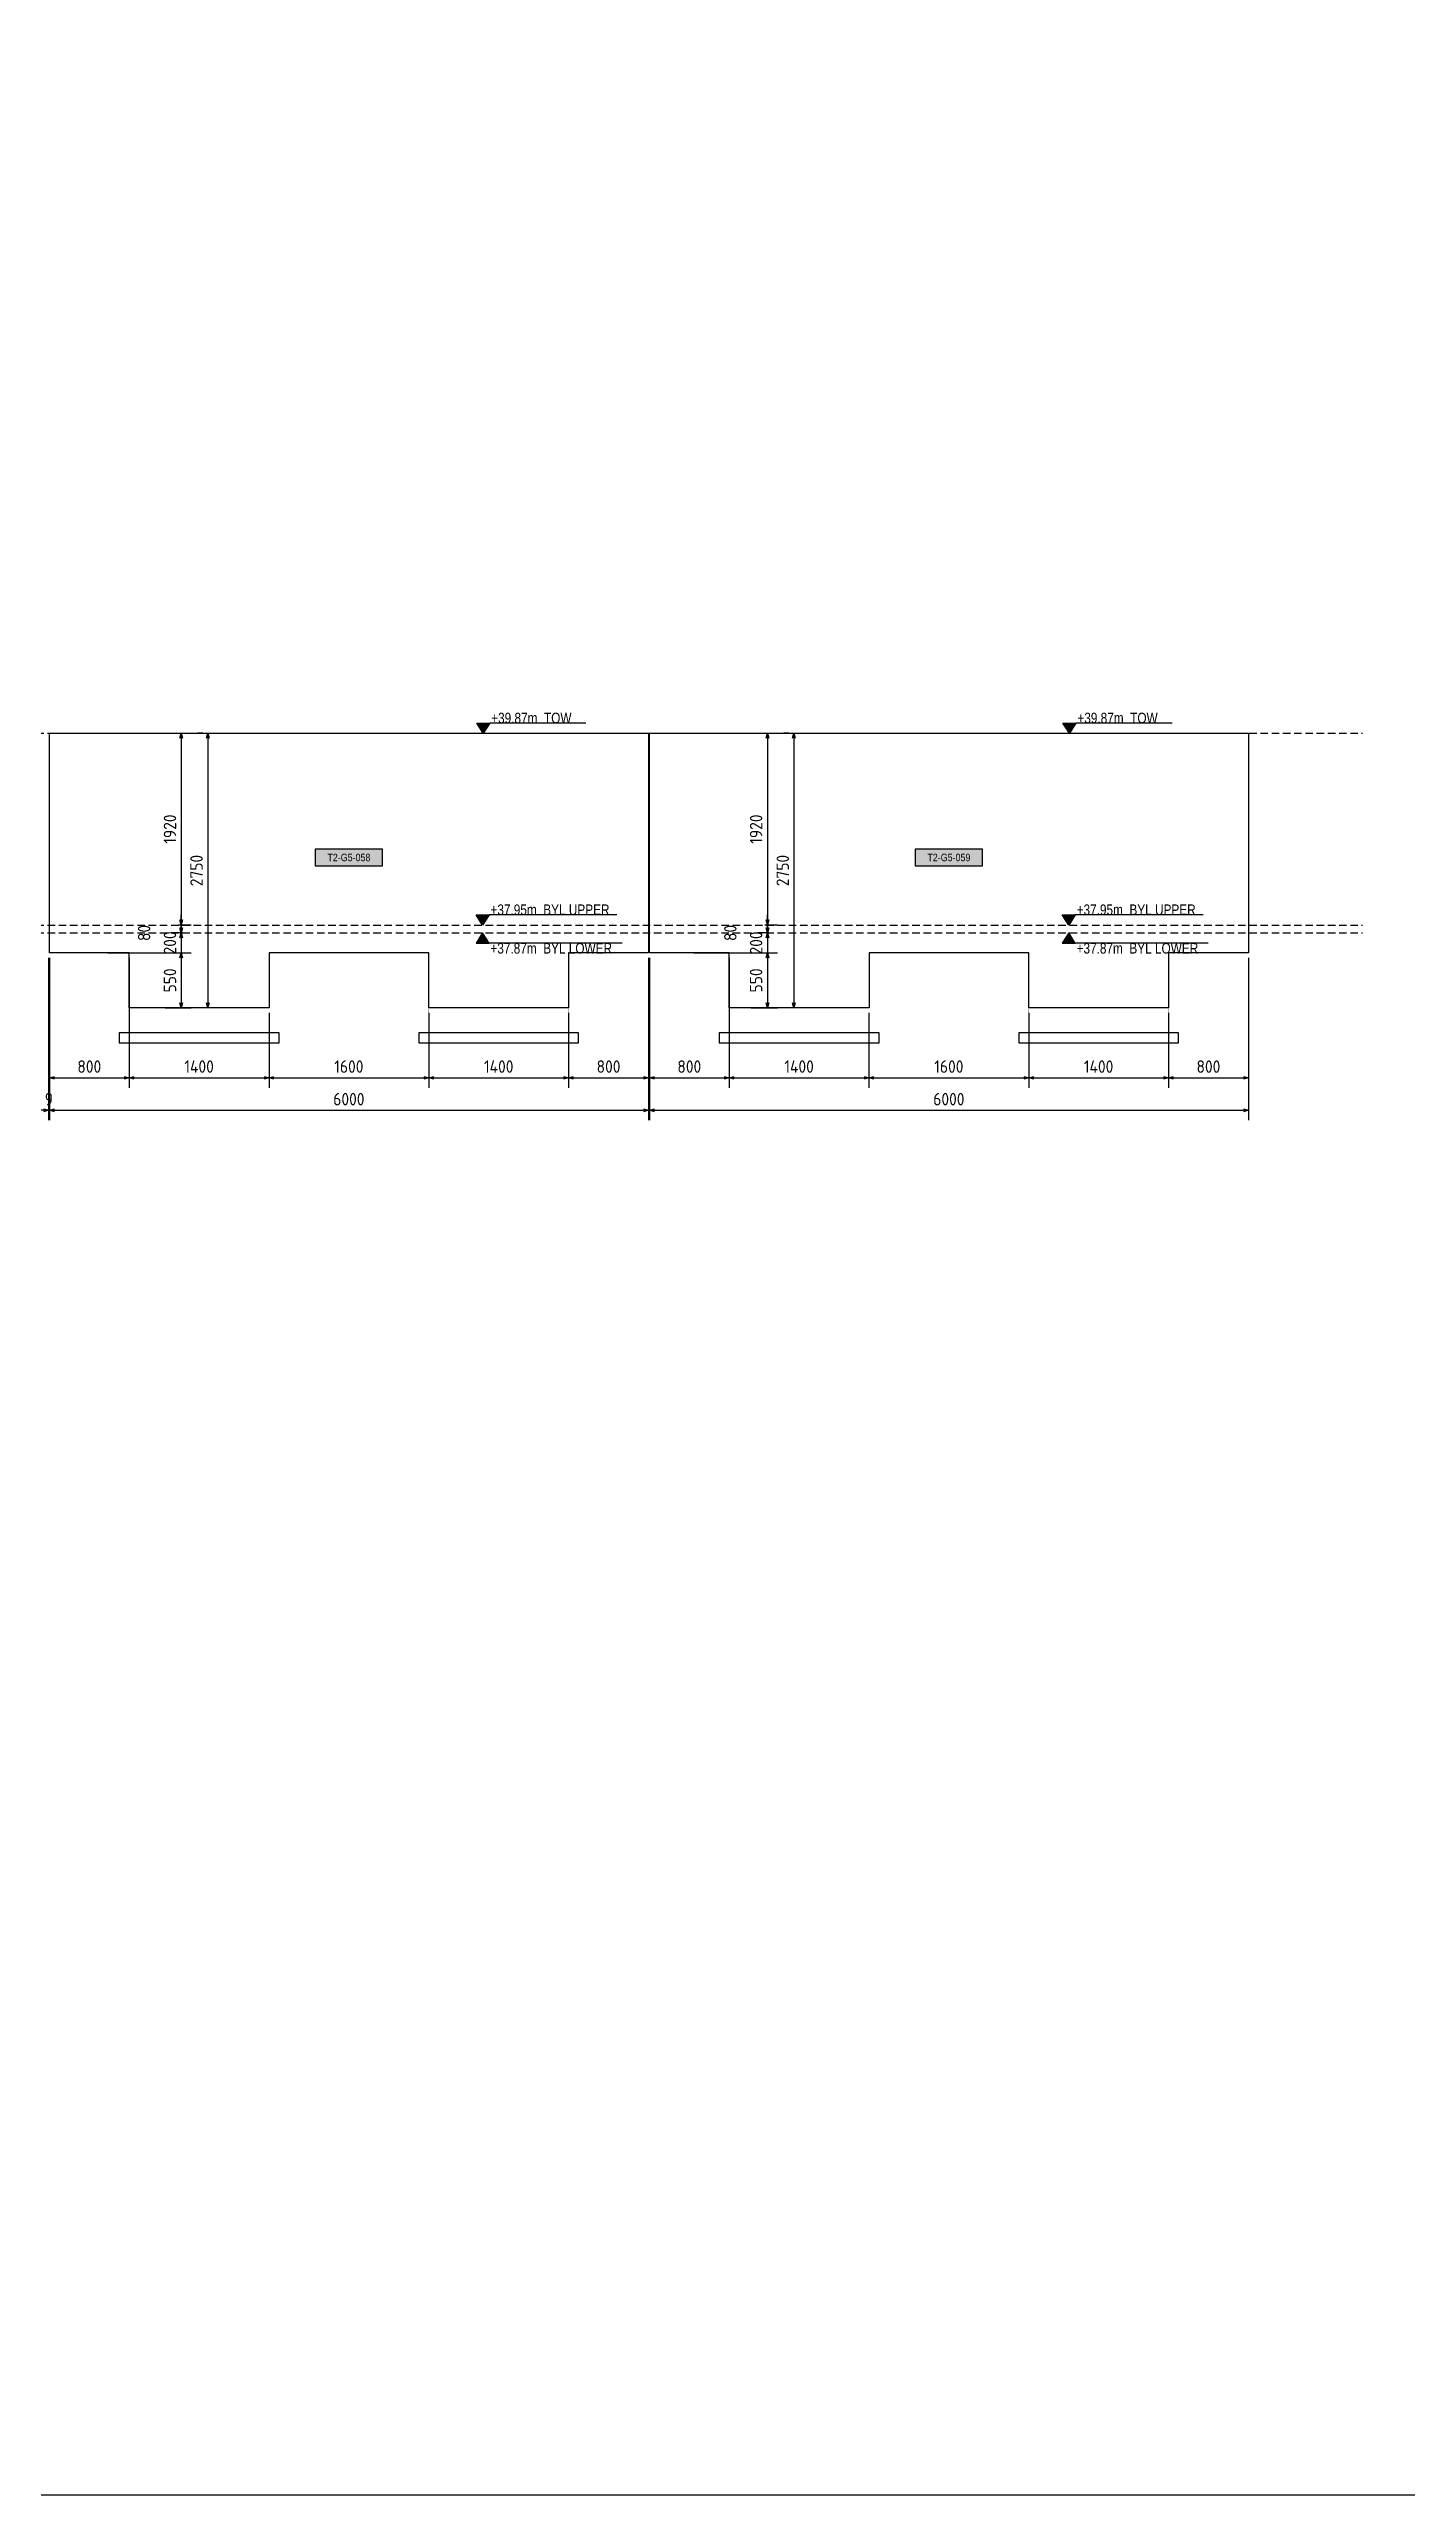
# Model space of a CAD drawing. Header units: centimetres. Extents: x -6122352 to 4157695, y -1694241 to 1947892.
# Drawn here: x 3334092 to 3347697, y 681789 to 706285 of the extents above; entities that cross this region are included whole.
import ezdxf
from ezdxf.enums import TextEntityAlignment as Align

# ---------------------------------------------------------------- set-up
doc = ezdxf.new("R2010")
doc.units = ezdxf.units.CM
doc.header["$MEASUREMENT"] = 0
doc.header["$PDMODE"] = 66
doc.header["$PDSIZE"] = 100
doc.linetypes.add('DASHED2', pattern=[0.375, 0.25, -0.125])
doc.linetypes.add('HIDDEN', pattern=[0.375, 0.25, -0.125])
for name, color, linetype in [('00-MI-DIM', 7, 'Continuous'), ('@MI-TYPE-02', 6, 'Continuous'), ('JML-Dimension', 1, 'Continuous'), ('PANEL-TAGS', 7, 'Continuous'), ('SECTION', 130, 'Continuous')]:
    doc.layers.add(name, color=color, linetype=linetype)
doc.styles.add('PANELTAG_STYLE', font='arial.ttf')
doc.styles.add('Schueco-BEMSTIL', font='isocpeur.ttf', dxfattribs={"width": 0.9})
doc.styles.add('txt-Pisa-std', font='arial.ttf', dxfattribs={"width": 0.8})
doc.dimstyles.new('MI- JWC-TXT-2.5 MM', dxfattribs={"dimscale": 1.5, "dimtxt": 2.5, "dimasz": 1, "dimexe": 2, "dimexo": 1, "dimgap": 1, "dimtad": 1, "dimdec": 0, "dimdsep": 46, "dimtxsty": 'Schueco-BEMSTIL', "dimblk": 'OPEN30', "dimcen": 0, "dimdle": 2, "dimclrd": 140, "dimclre": 8, "dimclrt": 40, "dimadec": 0, "dimazin": 2, "dimtfac": 1, "dimtdec": 0, "dimtix": 1, "dimtmove": 2, "dimatfit": 3, "dimldrblk": 'OPEN', "dimfxl": 2, "dimlwd": -1, "dimlwe": -1, "dimarcsym": 0})

# ---------------------------------------------------------------- blocks, each defined once
blk = doc.blocks.new('T2-ELE FT')
at = {"color": 12, "linetype": 'HIDDEN', "ltscale": 5, "const_width": 2}
blk.add_lwpolyline([(30306558, 1676366), (30306558, 1676866), (30307958, 1676866), (30307958, 1676366)], dxfattribs=at)
at = {"color": 12, "ltscale": 20, "const_width": 2}
blk.add_lwpolyline([(30306558, 1676366), (30307958, 1676366), (30307958, 1676116), (30306558, 1676116)], close=True, dxfattribs=at)
at = {"color": 8, "ltscale": 20}
blk.add_lwpolyline([(30306458, 1676116), (30308058, 1676116), (30308058, 1676016), (30306458, 1676016)], close=True, dxfattribs=at)
blk = doc.blocks.new('_Open30')
at = {"color": 0, "linetype": 'ByBlock', "lineweight": -2}
for p, q in [((-1, 0.27), (0, 0)), ((0, 0), (-1, -0.27)), ((0, 0), (-1, 0))]:
    blk.add_line(p, q, dxfattribs=at)
blk = doc.blocks.new('*D2457')
at = {"layer": '00-MI-DIM', "color": 8, "transparency": 16777216}
for p, q in [((3334097, 697182), (3334097, 695881)), ((3334897, 697182), (3334897, 695881))]:
    blk.add_line(p, q, dxfattribs=at)
at = {"layer": '00-MI-DIM', "color": 140, "transparency": 16777216}
blk.add_line((3334147, 695981), (3334847, 695981), dxfattribs=at)
at = {"layer": 'Defpoints', "color": 0, "transparency": 16777216}
for p in [(3334097, 697232), (3334897, 697232), (3334897, 695981)]:
    blk.add_point(p, dxfattribs=at)
at = {"layer": '00-MI-DIM', "color": 140, "transparency": 16777216, "xscale": 50, "yscale": 50, "zscale": 50, "rotation": 180}
blk.add_blockref('_Open30', (3334097, 695981), dxfattribs=at)
at = {"layer": '00-MI-DIM', "color": 140, "transparency": 16777216, "xscale": 50, "yscale": 50, "zscale": 50}
blk.add_blockref('_Open30', (3334897, 695981), dxfattribs=at)
at = {"layer": '00-MI-DIM', "color": 40, "transparency": 16777216, "insert": (3334497, 696094), "char_height": 125, "attachment_point": 5, "style": 'Schueco-BEMSTIL'}
blk.add_mtext('800', dxfattribs=at)
blk = doc.blocks.new('_Open')
at = {"color": 0, "linetype": 'ByBlock', "lineweight": -2}
for p, q in [((-1, 0), (0, 0)), ((-1, 0), (0, 0)), ((0, 0), (-1, 0))]:
    blk.add_line(p, q, dxfattribs=at)
blk = doc.blocks.new('*D2458')
at = {"layer": '00-MI-DIM', "color": 8, "transparency": 16777216}
for p, q in [((3334897, 697182), (3334897, 695881)), ((3336297, 696632), (3336297, 695881))]:
    blk.add_line(p, q, dxfattribs=at)
at = {"layer": '00-MI-DIM', "color": 140, "transparency": 16777216}
blk.add_line((3334947, 695981), (3336247, 695981), dxfattribs=at)
at = {"layer": 'Defpoints', "color": 0, "transparency": 16777216}
for p in [(3334897, 697232), (3336297, 696682), (3336297, 695981)]:
    blk.add_point(p, dxfattribs=at)
at = {"layer": '00-MI-DIM', "color": 140, "transparency": 16777216, "xscale": 50, "yscale": 50, "zscale": 50, "rotation": 180}
blk.add_blockref('_Open30', (3334897, 695981), dxfattribs=at)
at = {"layer": '00-MI-DIM', "color": 140, "transparency": 16777216, "xscale": 50, "yscale": 50, "zscale": 50}
blk.add_blockref('_Open30', (3336297, 695981), dxfattribs=at)
at = {"layer": '00-MI-DIM', "color": 40, "transparency": 16777216, "insert": (3335597, 696094), "char_height": 125, "attachment_point": 5, "style": 'Schueco-BEMSTIL'}
blk.add_mtext('1400', dxfattribs=at)
blk = doc.blocks.new('*D2459')
at = {"layer": '00-MI-DIM', "color": 8, "transparency": 16777216}
for p, q in [((3336297, 696632), (3336297, 695881)), ((3337898, 696632), (3337898, 695881))]:
    blk.add_line(p, q, dxfattribs=at)
at = {"layer": '00-MI-DIM', "color": 140, "transparency": 16777216}
blk.add_line((3336347, 695981), (3337848, 695981), dxfattribs=at)
at = {"layer": 'Defpoints', "color": 0, "transparency": 16777216}
for p in [(3336297, 696682), (3337898, 696682), (3337898, 695981)]:
    blk.add_point(p, dxfattribs=at)
at = {"layer": '00-MI-DIM', "color": 140, "transparency": 16777216, "xscale": 50, "yscale": 50, "zscale": 50, "rotation": 180}
blk.add_blockref('_Open30', (3336297, 695981), dxfattribs=at)
at = {"layer": '00-MI-DIM', "color": 140, "transparency": 16777216, "xscale": 50, "yscale": 50, "zscale": 50}
blk.add_blockref('_Open30', (3337898, 695981), dxfattribs=at)
at = {"layer": '00-MI-DIM', "color": 40, "transparency": 16777216, "insert": (3337097, 696094), "char_height": 125, "attachment_point": 5, "style": 'Schueco-BEMSTIL'}
blk.add_mtext('1600', dxfattribs=at)
blk = doc.blocks.new('*D2460')
at = {"layer": '00-MI-DIM', "color": 8, "transparency": 16777216}
for p, q in [((3337898, 696632), (3337898, 695881)), ((3339298, 696632), (3339298, 695881))]:
    blk.add_line(p, q, dxfattribs=at)
at = {"layer": '00-MI-DIM', "color": 140, "transparency": 16777216}
blk.add_line((3337948, 695981), (3339248, 695981), dxfattribs=at)
at = {"layer": 'Defpoints', "color": 0, "transparency": 16777216}
for p in [(3337898, 696682), (3339298, 696682), (3339298, 695981)]:
    blk.add_point(p, dxfattribs=at)
at = {"layer": '00-MI-DIM', "color": 140, "transparency": 16777216, "xscale": 50, "yscale": 50, "zscale": 50, "rotation": 180}
blk.add_blockref('_Open30', (3337898, 695981), dxfattribs=at)
at = {"layer": '00-MI-DIM', "color": 140, "transparency": 16777216, "xscale": 50, "yscale": 50, "zscale": 50}
blk.add_blockref('_Open30', (3339298, 695981), dxfattribs=at)
at = {"layer": '00-MI-DIM', "color": 40, "transparency": 16777216, "insert": (3338598, 696094), "char_height": 125, "attachment_point": 5, "style": 'Schueco-BEMSTIL'}
blk.add_mtext('1400', dxfattribs=at)
blk = doc.blocks.new('*D2461')
at = {"layer": '00-MI-DIM', "color": 8, "transparency": 16777216}
for p, q in [((3340098, 697182), (3340098, 695881)), ((3339298, 696632), (3339298, 695881))]:
    blk.add_line(p, q, dxfattribs=at)
at = {"layer": '00-MI-DIM', "color": 140, "transparency": 16777216}
blk.add_line((3339348, 695981), (3340048, 695981), dxfattribs=at)
at = {"layer": 'Defpoints', "color": 0, "transparency": 16777216}
for p in [(3340098, 697232), (3339298, 696682), (3340098, 695981)]:
    blk.add_point(p, dxfattribs=at)
at = {"layer": '00-MI-DIM', "color": 140, "transparency": 16777216, "xscale": 50, "yscale": 50, "zscale": 50, "rotation": 180}
blk.add_blockref('_Open30', (3339298, 695981), dxfattribs=at)
at = {"layer": '00-MI-DIM', "color": 140, "transparency": 16777216, "xscale": 50, "yscale": 50, "zscale": 50}
blk.add_blockref('_Open30', (3340098, 695981), dxfattribs=at)
at = {"layer": '00-MI-DIM', "color": 40, "transparency": 16777216, "insert": (3339698, 696094), "char_height": 125, "attachment_point": 5, "style": 'Schueco-BEMSTIL'}
blk.add_mtext('800', dxfattribs=at)
blk = doc.blocks.new('*D2462')
at = {"layer": '00-MI-DIM', "color": 8, "transparency": 16777216}
for p, q in [((3334097, 697182), (3334097, 695556)), ((3340098, 697182), (3340098, 695556))]:
    blk.add_line(p, q, dxfattribs=at)
at = {"layer": '00-MI-DIM', "color": 140, "transparency": 16777216}
blk.add_line((3334147, 695656), (3340048, 695656), dxfattribs=at)
at = {"layer": 'Defpoints', "color": 0, "transparency": 16777216}
for p in [(3334097, 697232), (3340098, 697232), (3340098, 695656)]:
    blk.add_point(p, dxfattribs=at)
at = {"layer": '00-MI-DIM', "color": 140, "transparency": 16777216, "xscale": 50, "yscale": 50, "zscale": 50, "rotation": 180}
blk.add_blockref('_Open30', (3334097, 695656), dxfattribs=at)
at = {"layer": '00-MI-DIM', "color": 140, "transparency": 16777216, "xscale": 50, "yscale": 50, "zscale": 50}
blk.add_blockref('_Open30', (3340098, 695656), dxfattribs=at)
at = {"layer": '00-MI-DIM', "color": 40, "transparency": 16777216, "insert": (3337097, 695768), "char_height": 125, "attachment_point": 5, "style": 'Schueco-BEMSTIL'}
blk.add_mtext('6000', dxfattribs=at)
blk = doc.blocks.new('*D2464')
at = {"layer": '00-MI-DIM', "color": 8, "transparency": 16777216}
for p, q in [((3340107, 697182), (3340107, 695881)), ((3340907, 697182), (3340907, 695881))]:
    blk.add_line(p, q, dxfattribs=at)
at = {"layer": '00-MI-DIM', "color": 140, "transparency": 16777216}
blk.add_line((3340157, 695981), (3340857, 695981), dxfattribs=at)
at = {"layer": 'Defpoints', "color": 0, "transparency": 16777216}
for p in [(3340107, 697232), (3340907, 697232), (3340907, 695981)]:
    blk.add_point(p, dxfattribs=at)
at = {"layer": '00-MI-DIM', "color": 140, "transparency": 16777216, "xscale": 50, "yscale": 50, "zscale": 50, "rotation": 180}
blk.add_blockref('_Open30', (3340107, 695981), dxfattribs=at)
at = {"layer": '00-MI-DIM', "color": 140, "transparency": 16777216, "xscale": 50, "yscale": 50, "zscale": 50}
blk.add_blockref('_Open30', (3340907, 695981), dxfattribs=at)
at = {"layer": '00-MI-DIM', "color": 40, "transparency": 16777216, "insert": (3340507, 696094), "char_height": 125, "attachment_point": 5, "style": 'Schueco-BEMSTIL'}
blk.add_mtext('800', dxfattribs=at)
blk = doc.blocks.new('*D2465')
at = {"layer": '00-MI-DIM', "color": 8, "transparency": 16777216}
for p, q in [((3340907, 697182), (3340907, 695881)), ((3342307, 696632), (3342307, 695881))]:
    blk.add_line(p, q, dxfattribs=at)
at = {"layer": '00-MI-DIM', "color": 140, "transparency": 16777216}
blk.add_line((3340957, 695981), (3342257, 695981), dxfattribs=at)
at = {"layer": 'Defpoints', "color": 0, "transparency": 16777216}
for p in [(3340907, 697232), (3342307, 696682), (3342307, 695981)]:
    blk.add_point(p, dxfattribs=at)
at = {"layer": '00-MI-DIM', "color": 140, "transparency": 16777216, "xscale": 50, "yscale": 50, "zscale": 50, "rotation": 180}
blk.add_blockref('_Open30', (3340907, 695981), dxfattribs=at)
at = {"layer": '00-MI-DIM', "color": 140, "transparency": 16777216, "xscale": 50, "yscale": 50, "zscale": 50}
blk.add_blockref('_Open30', (3342307, 695981), dxfattribs=at)
at = {"layer": '00-MI-DIM', "color": 40, "transparency": 16777216, "insert": (3341607, 696094), "char_height": 125, "attachment_point": 5, "style": 'Schueco-BEMSTIL'}
blk.add_mtext('1400', dxfattribs=at)
blk = doc.blocks.new('*D2466')
at = {"layer": '00-MI-DIM', "color": 8, "transparency": 16777216}
for p, q in [((3342307, 696632), (3342307, 695881)), ((3343907, 696632), (3343907, 695881))]:
    blk.add_line(p, q, dxfattribs=at)
at = {"layer": '00-MI-DIM', "color": 140, "transparency": 16777216}
blk.add_line((3342357, 695981), (3343857, 695981), dxfattribs=at)
at = {"layer": 'Defpoints', "color": 0, "transparency": 16777216}
for p in [(3342307, 696682), (3343907, 696682), (3343907, 695981)]:
    blk.add_point(p, dxfattribs=at)
at = {"layer": '00-MI-DIM', "color": 140, "transparency": 16777216, "xscale": 50, "yscale": 50, "zscale": 50, "rotation": 180}
blk.add_blockref('_Open30', (3342307, 695981), dxfattribs=at)
at = {"layer": '00-MI-DIM', "color": 140, "transparency": 16777216, "xscale": 50, "yscale": 50, "zscale": 50}
blk.add_blockref('_Open30', (3343907, 695981), dxfattribs=at)
at = {"layer": '00-MI-DIM', "color": 40, "transparency": 16777216, "insert": (3343107, 696094), "char_height": 125, "attachment_point": 5, "style": 'Schueco-BEMSTIL'}
blk.add_mtext('1600', dxfattribs=at)
blk = doc.blocks.new('*D2467')
at = {"layer": '00-MI-DIM', "color": 8, "transparency": 16777216}
for p, q in [((3343907, 696632), (3343907, 695881)), ((3345307, 696632), (3345307, 695881))]:
    blk.add_line(p, q, dxfattribs=at)
at = {"layer": '00-MI-DIM', "color": 140, "transparency": 16777216}
blk.add_line((3343957, 695981), (3345257, 695981), dxfattribs=at)
at = {"layer": 'Defpoints', "color": 0, "transparency": 16777216}
for p in [(3343907, 696682), (3345307, 696682), (3345307, 695981)]:
    blk.add_point(p, dxfattribs=at)
at = {"layer": '00-MI-DIM', "color": 140, "transparency": 16777216, "xscale": 50, "yscale": 50, "zscale": 50, "rotation": 180}
blk.add_blockref('_Open30', (3343907, 695981), dxfattribs=at)
at = {"layer": '00-MI-DIM', "color": 140, "transparency": 16777216, "xscale": 50, "yscale": 50, "zscale": 50}
blk.add_blockref('_Open30', (3345307, 695981), dxfattribs=at)
at = {"layer": '00-MI-DIM', "color": 40, "transparency": 16777216, "insert": (3344607, 696094), "char_height": 125, "attachment_point": 5, "style": 'Schueco-BEMSTIL'}
blk.add_mtext('1400', dxfattribs=at)
blk = doc.blocks.new('*D2468')
at = {"layer": '00-MI-DIM', "color": 8, "transparency": 16777216}
for p, q in [((3346107, 697182), (3346107, 695881)), ((3345307, 696632), (3345307, 695881))]:
    blk.add_line(p, q, dxfattribs=at)
at = {"layer": '00-MI-DIM', "color": 140, "transparency": 16777216}
blk.add_line((3345357, 695981), (3346057, 695981), dxfattribs=at)
at = {"layer": 'Defpoints', "color": 0, "transparency": 16777216}
for p in [(3346107, 697232), (3345307, 696682), (3346107, 695981)]:
    blk.add_point(p, dxfattribs=at)
at = {"layer": '00-MI-DIM', "color": 140, "transparency": 16777216, "xscale": 50, "yscale": 50, "zscale": 50, "rotation": 180}
blk.add_blockref('_Open30', (3345307, 695981), dxfattribs=at)
at = {"layer": '00-MI-DIM', "color": 140, "transparency": 16777216, "xscale": 50, "yscale": 50, "zscale": 50}
blk.add_blockref('_Open30', (3346107, 695981), dxfattribs=at)
at = {"layer": '00-MI-DIM', "color": 40, "transparency": 16777216, "insert": (3345707, 696094), "char_height": 125, "attachment_point": 5, "style": 'Schueco-BEMSTIL'}
blk.add_mtext('800', dxfattribs=at)
blk = doc.blocks.new('*D2469')
at = {"layer": '00-MI-DIM', "color": 8, "transparency": 16777216}
for p, q in [((3340107, 697182), (3340107, 695556)), ((3346107, 697182), (3346107, 695556))]:
    blk.add_line(p, q, dxfattribs=at)
at = {"layer": '00-MI-DIM', "color": 140, "transparency": 16777216}
blk.add_line((3340157, 695656), (3346057, 695656), dxfattribs=at)
at = {"layer": 'Defpoints', "color": 0, "transparency": 16777216}
for p in [(3340107, 697232), (3346107, 697232), (3346107, 695656)]:
    blk.add_point(p, dxfattribs=at)
at = {"layer": '00-MI-DIM', "color": 140, "transparency": 16777216, "xscale": 50, "yscale": 50, "zscale": 50, "rotation": 180}
blk.add_blockref('_Open30', (3340107, 695656), dxfattribs=at)
at = {"layer": '00-MI-DIM', "color": 140, "transparency": 16777216, "xscale": 50, "yscale": 50, "zscale": 50}
blk.add_blockref('_Open30', (3346107, 695656), dxfattribs=at)
at = {"layer": '00-MI-DIM', "color": 40, "transparency": 16777216, "insert": (3343107, 695768), "char_height": 125, "attachment_point": 5, "style": 'Schueco-BEMSTIL'}
blk.add_mtext('6000', dxfattribs=at)
blk = doc.blocks.new('*D2463')
at = {"layer": '00-MI-DIM', "color": 8, "transparency": 16777216}
for p, q in [((3334088, 697182), (3334088, 695556)), ((3334097, 697182), (3334097, 695556))]:
    blk.add_line(p, q, dxfattribs=at)
at = {"layer": '00-MI-DIM', "color": 140, "transparency": 16777216}
for p, q in [((3334038, 695656), (3333988, 695656)), ((3334088, 695656), (3334097, 695656)), ((3334147, 695656), (3334197, 695656))]:
    blk.add_line(p, q, dxfattribs=at)
at = {"layer": 'Defpoints', "color": 0, "transparency": 16777216}
for p in [(3334088, 697232), (3334097, 697232), (3334097, 695656)]:
    blk.add_point(p, dxfattribs=at)
at = {"layer": '00-MI-DIM', "color": 140, "transparency": 16777216, "xscale": 50, "yscale": 50, "zscale": 50}
blk.add_blockref('_Open30', (3334088, 695656), dxfattribs=at)
at = {"layer": '00-MI-DIM', "color": 140, "transparency": 16777216, "xscale": 50, "yscale": 50, "zscale": 50, "rotation": 180}
blk.add_blockref('_Open30', (3334097, 695656), dxfattribs=at)
at = {"layer": '00-MI-DIM', "color": 40, "transparency": 16777216, "insert": (3334092, 695768), "char_height": 125, "attachment_point": 5, "style": 'Schueco-BEMSTIL'}
blk.add_mtext('9', dxfattribs=at)
blk = doc.blocks.new('*U1106')
at = {"layer": 'JML-Dimension'}
h = blk.add_hatch(color=10, dxfattribs=at)
h.dxf.hatch_style = 1
h.paths.add_polyline_path([(0, 0), (-1.54, 2.37), (1.54, 2.37)])
blk.add_line((24.31, 2.37), (1.54, 2.37), dxfattribs=at)
blk.add_lwpolyline([(0, 0), (-1.54, 2.37), (1.54, 2.37), (0, 0)], dxfattribs=at)
at = {"color": 5, "style": 'txt-Pisa-std', "width": 0.8}
blk.add_attdef('+0.0', text='', height=2.5, dxfattribs=at).set_placement((1.87, 2.37), align=Align.BOTTOM_LEFT)
blk = doc.blocks.new('*U1108')
at = {"layer": 'JML-Dimension'}
h = blk.add_hatch(color=10, dxfattribs=at)
h.dxf.hatch_style = 1
h.paths.add_polyline_path([(0, 0), (-1.54, 2.37), (1.54, 2.37)])
blk.add_line((31.81, 2.37), (1.54, 2.37), dxfattribs=at)
blk.add_lwpolyline([(0, 0), (-1.54, 2.37), (1.54, 2.37), (0, 0)], dxfattribs=at)
at = {"color": 5, "style": 'txt-Pisa-std', "width": 0.8}
blk.add_attdef('+0.0', text='', height=2.5, dxfattribs=at).set_placement((1.87, 2.37), align=Align.BOTTOM_LEFT)
blk = doc.blocks.new('*U1107')
at = {"layer": 'JML-Dimension'}
h = blk.add_hatch(color=10, dxfattribs=at)
h.dxf.hatch_style = 1
h.paths.add_polyline_path([(0, 0), (-1.54, 2.37), (1.54, 2.37)])
blk.add_line((33.03, 2.37), (1.54, 2.37), dxfattribs=at)
blk.add_lwpolyline([(0, 0), (-1.54, 2.37), (1.54, 2.37), (0, 0)], dxfattribs=at)
at = {"color": 5, "style": 'txt-Pisa-std', "width": 0.8}
blk.add_attdef('+0.0', text='', height=2.5, dxfattribs=at).set_placement((1.87, 2.37), align=Align.BOTTOM_LEFT)
blk = doc.blocks.new('*D2519')
at = {"layer": '00-MI-DIM', "color": 8, "transparency": 16777216}
for p, q in [((3335391, 699432), (3335517, 699432)), ((3335391, 697512), (3335517, 697512))]:
    blk.add_line(p, q, dxfattribs=at)
at = {"layer": '00-MI-DIM', "color": 140, "transparency": 16777216}
blk.add_line((3335417, 699382), (3335417, 697562), dxfattribs=at)
at = {"layer": 'Defpoints', "color": 0, "transparency": 16777216}
for p in [(3335341, 699432), (3335341, 697512), (3335417, 697512)]:
    blk.add_point(p, dxfattribs=at)
at = {"layer": '00-MI-DIM', "color": 140, "transparency": 16777216, "xscale": 50, "yscale": 50, "zscale": 50}
for p, rotation in [((3335417, 699432), 90), ((3335417, 697512), 270)]:
    blk.add_blockref('_Open30', p, dxfattribs=dict(at, rotation=rotation))
at = {"layer": '00-MI-DIM', "color": 40, "transparency": 16777216, "insert": (3335305, 698472), "char_height": 125, "attachment_point": 5, "rotation": 90, "style": 'Schueco-BEMSTIL'}
blk.add_mtext('1920', dxfattribs=at)
blk = doc.blocks.new('*D2520')
at = {"layer": '00-MI-DIM', "color": 8, "transparency": 16777216}
for p, q in [((3335432, 697432), (3335317, 697432)), ((3335391, 697512), (3335517, 697512))]:
    blk.add_line(p, q, dxfattribs=at)
at = {"layer": '00-MI-DIM', "color": 140, "transparency": 16777216}
for p, q in [((3335417, 697562), (3335417, 697612)), ((3335417, 697512), (3335417, 697432)), ((3335417, 697382), (3335417, 697332))]:
    blk.add_line(p, q, dxfattribs=at)
at = {"layer": 'Defpoints', "color": 0, "transparency": 16777216}
for p in [(3335341, 697512), (3335417, 697432), (3335482, 697432)]:
    blk.add_point(p, dxfattribs=at)
at = {"layer": '00-MI-DIM', "color": 140, "transparency": 16777216, "xscale": 50, "yscale": 50, "zscale": 50}
for p, rotation in [((3335417, 697512), 270), ((3335417, 697432), 90)]:
    blk.add_blockref('_Open30', p, dxfattribs=dict(at, rotation=rotation))
at = {"layer": '00-MI-DIM', "color": 40, "transparency": 16777216, "insert": (3335046, 697432), "char_height": 125, "attachment_point": 5, "rotation": 90, "style": 'Schueco-BEMSTIL'}
blk.add_mtext('80', dxfattribs=at)
blk = doc.blocks.new('*D2521')
at = {"layer": '00-MI-DIM', "color": 8, "transparency": 16777216}
for p, q in [((3335432, 697432), (3335317, 697432)), ((3334681, 697232), (3335517, 697232))]:
    blk.add_line(p, q, dxfattribs=at)
at = {"layer": '00-MI-DIM', "color": 140, "transparency": 16777216}
for p, q in [((3335417, 697482), (3335417, 697532)), ((3335417, 697432), (3335417, 697232)), ((3335417, 697182), (3335417, 697132))]:
    blk.add_line(p, q, dxfattribs=at)
at = {"layer": 'Defpoints', "color": 0, "transparency": 16777216}
for p in [(3335482, 697432), (3334631, 697232), (3335417, 697232)]:
    blk.add_point(p, dxfattribs=at)
at = {"layer": '00-MI-DIM', "color": 140, "transparency": 16777216, "xscale": 50, "yscale": 50, "zscale": 50}
for p, rotation in [((3335417, 697432), 270), ((3335417, 697232), 90)]:
    blk.add_blockref('_Open30', p, dxfattribs=dict(at, rotation=rotation))
at = {"layer": '00-MI-DIM', "color": 40, "transparency": 16777216, "insert": (3335305, 697332), "char_height": 125, "attachment_point": 5, "rotation": 90, "style": 'Schueco-BEMSTIL'}
blk.add_mtext('200', dxfattribs=at)
blk = doc.blocks.new('*D2522')
at = {"layer": '00-MI-DIM', "color": 8, "transparency": 16777216}
for p, q in [((3334681, 697232), (3335517, 697232)), ((3335256, 696682), (3335517, 696682))]:
    blk.add_line(p, q, dxfattribs=at)
at = {"layer": '00-MI-DIM', "color": 140, "transparency": 16777216}
blk.add_line((3335417, 697182), (3335417, 696732), dxfattribs=at)
at = {"layer": 'Defpoints', "color": 0, "transparency": 16777216}
for p in [(3334631, 697232), (3335206, 696682), (3335417, 696682)]:
    blk.add_point(p, dxfattribs=at)
at = {"layer": '00-MI-DIM', "color": 140, "transparency": 16777216, "xscale": 50, "yscale": 50, "zscale": 50}
for p, rotation in [((3335417, 697232), 90), ((3335417, 696682), 270)]:
    blk.add_blockref('_Open30', p, dxfattribs=dict(at, rotation=rotation))
at = {"layer": '00-MI-DIM', "color": 40, "transparency": 16777216, "insert": (3335305, 696957), "char_height": 125, "attachment_point": 5, "rotation": 90, "style": 'Schueco-BEMSTIL'}
blk.add_mtext('550', dxfattribs=at)
blk = doc.blocks.new('*D2523')
at = {"layer": '00-MI-DIM', "color": 8, "transparency": 16777216}
for p, q in [((3335634, 699432), (3335584, 699432)), ((3335634, 696682), (3335584, 696682))]:
    blk.add_line(p, q, dxfattribs=at)
at = {"layer": '00-MI-DIM', "color": 140, "transparency": 16777216}
blk.add_line((3335684, 699382), (3335684, 696732), dxfattribs=at)
at = {"layer": 'Defpoints', "color": 0, "transparency": 16777216}
for p in [(3335684, 699432), (3335684, 696682), (3335684, 696682)]:
    blk.add_point(p, dxfattribs=at)
at = {"layer": '00-MI-DIM', "color": 140, "transparency": 16777216, "xscale": 50, "yscale": 50, "zscale": 50}
for p, rotation in [((3335684, 699432), 90), ((3335684, 696682), 270)]:
    blk.add_blockref('_Open30', p, dxfattribs=dict(at, rotation=rotation))
at = {"layer": '00-MI-DIM', "color": 40, "transparency": 16777216, "insert": (3335571, 698057), "char_height": 125, "attachment_point": 5, "rotation": 90, "style": 'Schueco-BEMSTIL'}
blk.add_mtext('2750', dxfattribs=at)
blk = doc.blocks.new('*D2524')
at = {"layer": '00-MI-DIM', "color": 8, "transparency": 16777216}
for p, q in [((3341262, 699432), (3341389, 699432)), ((3341262, 697512), (3341389, 697512))]:
    blk.add_line(p, q, dxfattribs=at)
at = {"layer": '00-MI-DIM', "color": 140, "transparency": 16777216}
blk.add_line((3341289, 699382), (3341289, 697562), dxfattribs=at)
at = {"layer": 'Defpoints', "color": 0, "transparency": 16777216}
for p in [(3341212, 699432), (3341212, 697512), (3341289, 697512)]:
    blk.add_point(p, dxfattribs=at)
at = {"layer": '00-MI-DIM', "color": 140, "transparency": 16777216, "xscale": 50, "yscale": 50, "zscale": 50}
for p, rotation in [((3341289, 699432), 90), ((3341289, 697512), 270)]:
    blk.add_blockref('_Open30', p, dxfattribs=dict(at, rotation=rotation))
at = {"layer": '00-MI-DIM', "color": 40, "transparency": 16777216, "insert": (3341176, 698472), "char_height": 125, "attachment_point": 5, "rotation": 90, "style": 'Schueco-BEMSTIL'}
blk.add_mtext('1920', dxfattribs=at)
blk = doc.blocks.new('*D2525')
at = {"layer": '00-MI-DIM', "color": 8, "transparency": 16777216}
for p, q in [((3341304, 697432), (3341189, 697432)), ((3341262, 697512), (3341389, 697512))]:
    blk.add_line(p, q, dxfattribs=at)
at = {"layer": '00-MI-DIM', "color": 140, "transparency": 16777216}
for p, q in [((3341289, 697562), (3341289, 697612)), ((3341289, 697512), (3341289, 697432)), ((3341289, 697382), (3341289, 697332))]:
    blk.add_line(p, q, dxfattribs=at)
at = {"layer": 'Defpoints', "color": 0, "transparency": 16777216}
for p in [(3341212, 697512), (3341289, 697432), (3341354, 697432)]:
    blk.add_point(p, dxfattribs=at)
at = {"layer": '00-MI-DIM', "color": 140, "transparency": 16777216, "xscale": 50, "yscale": 50, "zscale": 50}
for p, rotation in [((3341289, 697512), 270), ((3341289, 697432), 90)]:
    blk.add_blockref('_Open30', p, dxfattribs=dict(at, rotation=rotation))
at = {"layer": '00-MI-DIM', "color": 40, "transparency": 16777216, "insert": (3340918, 697432), "char_height": 125, "attachment_point": 5, "rotation": 90, "style": 'Schueco-BEMSTIL'}
blk.add_mtext('80', dxfattribs=at)
blk = doc.blocks.new('*D2526')
at = {"layer": '00-MI-DIM', "color": 8, "transparency": 16777216}
for p, q in [((3341304, 697432), (3341189, 697432)), ((3340553, 697232), (3341389, 697232))]:
    blk.add_line(p, q, dxfattribs=at)
at = {"layer": '00-MI-DIM', "color": 140, "transparency": 16777216}
for p, q in [((3341289, 697482), (3341289, 697532)), ((3341289, 697432), (3341289, 697232)), ((3341289, 697182), (3341289, 697132))]:
    blk.add_line(p, q, dxfattribs=at)
at = {"layer": 'Defpoints', "color": 0, "transparency": 16777216}
for p in [(3341354, 697432), (3340503, 697232), (3341289, 697232)]:
    blk.add_point(p, dxfattribs=at)
at = {"layer": '00-MI-DIM', "color": 140, "transparency": 16777216, "xscale": 50, "yscale": 50, "zscale": 50}
for p, rotation in [((3341289, 697432), 270), ((3341289, 697232), 90)]:
    blk.add_blockref('_Open30', p, dxfattribs=dict(at, rotation=rotation))
at = {"layer": '00-MI-DIM', "color": 40, "transparency": 16777216, "insert": (3341176, 697332), "char_height": 125, "attachment_point": 5, "rotation": 90, "style": 'Schueco-BEMSTIL'}
blk.add_mtext('200', dxfattribs=at)
blk = doc.blocks.new('*D2527')
at = {"layer": '00-MI-DIM', "color": 8, "transparency": 16777216}
for p, q in [((3340553, 697232), (3341389, 697232)), ((3341128, 696682), (3341389, 696682))]:
    blk.add_line(p, q, dxfattribs=at)
at = {"layer": '00-MI-DIM', "color": 140, "transparency": 16777216}
blk.add_line((3341289, 697182), (3341289, 696732), dxfattribs=at)
at = {"layer": 'Defpoints', "color": 0, "transparency": 16777216}
for p in [(3340503, 697232), (3341078, 696682), (3341289, 696682)]:
    blk.add_point(p, dxfattribs=at)
at = {"layer": '00-MI-DIM', "color": 140, "transparency": 16777216, "xscale": 50, "yscale": 50, "zscale": 50}
for p, rotation in [((3341289, 697232), 90), ((3341289, 696682), 270)]:
    blk.add_blockref('_Open30', p, dxfattribs=dict(at, rotation=rotation))
at = {"layer": '00-MI-DIM', "color": 40, "transparency": 16777216, "insert": (3341176, 696957), "char_height": 125, "attachment_point": 5, "rotation": 90, "style": 'Schueco-BEMSTIL'}
blk.add_mtext('550', dxfattribs=at)
blk = doc.blocks.new('*D2528')
at = {"layer": '00-MI-DIM', "color": 8, "transparency": 16777216}
for p, q in [((3341505, 699432), (3341455, 699432)), ((3341505, 696682), (3341455, 696682))]:
    blk.add_line(p, q, dxfattribs=at)
at = {"layer": '00-MI-DIM', "color": 140, "transparency": 16777216}
blk.add_line((3341555, 699382), (3341555, 696732), dxfattribs=at)
at = {"layer": 'Defpoints', "color": 0, "transparency": 16777216}
for p in [(3341555, 699432), (3341555, 696682), (3341555, 696682)]:
    blk.add_point(p, dxfattribs=at)
at = {"layer": '00-MI-DIM', "color": 140, "transparency": 16777216, "xscale": 50, "yscale": 50, "zscale": 50}
for p, rotation in [((3341555, 699432), 90), ((3341555, 696682), 270)]:
    blk.add_blockref('_Open30', p, dxfattribs=dict(at, rotation=rotation))
at = {"layer": '00-MI-DIM', "color": 40, "transparency": 16777216, "insert": (3341443, 698057), "char_height": 125, "attachment_point": 5, "rotation": 90, "style": 'Schueco-BEMSTIL'}
blk.add_mtext('2750', dxfattribs=at)
blk = doc.blocks.new('PANELTAG')
at = {"layer": 'PANEL-TAGS', "color": 1}
blk.add_lwpolyline([(-13.5, -3.3), (13.5, -3.3), (13.5, 3.3), (-13.5, 3.3)], close=True, dxfattribs=at)
at = {"layer": 'PANEL-TAGS', "color": 40, "true_color": 0xffd700}
blk.add_solid([(-13.5, -3.3), (13.5, -3.3), (-13.5, 3.3), (13.5, 3.3)], dxfattribs=at)
at = {"layer": 'PANEL-TAGS', "color": 5, "style": 'PANELTAG_STYLE', "width": 0.85}
blk.add_attdef('TAGNO', text='', height=3, dxfattribs=at).set_placement((0, 0), align=Align.MIDDLE)

msp = doc.modelspace()

# ---------------------------------------------------------------- linework, layer by layer
at = {"layer": '00-MI-DIM', "color": 6}
msp.add_lwpolyline([(3287503.15085, 755226.18129), (3438836.93337, 755226.18129), (3438836.93337, 681789.16077), (3287503.15085, 681789.16077)], close=True, dxfattribs=at)
at = {"layer": '@MI-TYPE-02', "color": 160, "linetype": 'DASHED2', "ltscale": 300}
for points in [[(3321928.40847, 699431.68111), (3347249.26623, 699431.68111)], [(3321928.40847, 697511.68111), (3347249.26623, 697511.68111)], [(3321928.40847, 697431.68111), (3347249.26623, 697431.68111)]]:
    msp.add_lwpolyline(points, dxfattribs=at)
at = {"layer": '@MI-TYPE-02', "color": 30}
for points in [[(3334097.73334, 699431.68111), (3340097.51682, 699431.63641), (3340097.51682, 697231.69122), (3339297.55434, 697231.69122), (3339297.55434, 696681.69122), (3337897.55434, 696681.69122), (3337897.55434, 697231.69122), (3336297.26682, 697231.69122), (3336297.26682, 696681.69122), (3334897.26682, 696681.69122), (3334897.26682, 697231.69122), (3334097.02085, 697231.73592), (3334097.73334, 699431.68111)], [(3340107.51682, 699431.68111), (3346107.30031, 699431.63641), (3346107.30031, 697231.69122), (3345307.33783, 697231.69122), (3345307.33783, 696681.69122), (3343907.33783, 696681.69122), (3343907.33783, 697231.69122), (3342307.05031, 697231.69122), (3342307.05031, 696681.69122), (3340907.05031, 696681.69122), (3340907.05031, 697231.69122), (3340106.80434, 697231.73592), (3340107.51682, 699431.68111)]]:
    msp.add_lwpolyline(points, dxfattribs=at)

# ---------------------------------------------------------------- block references
at = {"color": 2, "xscale": -1}
for p in [(33642855.42839, -979684.18254), (33645855.7159, -979684.18254), (33648865.21187, -979684.18254), (33651865.49939, -979684.18254)]:
    msp.add_blockref('T2-ELE FT', p, dxfattribs=at)
at = {"layer": 'PANEL-TAGS', "color": 30}
ref = msp.add_blockref('PANELTAG', (3337097.43737, 698188.00273), dxfattribs=dict(at, xscale=25, yscale=25, zscale=25))
ref.add_attrib('TAGNO', 'T2-G5-058', dxfattribs={"color": 5, "height": 75, "style": 'PANELTAG_STYLE', "width": 0.85}).set_placement((3337097.43737, 698188.00273), align=Align.MIDDLE_CENTER)
ref = msp.add_blockref('PANELTAG', (3343107.22086, 698188.00273), dxfattribs=dict(at, xscale=25, yscale=25, zscale=25))
ref.add_attrib('TAGNO', 'T2-G5-059', dxfattribs={"color": 5, "height": 75, "style": 'PANELTAG_STYLE', "width": 0.85}).set_placement((3343107.22086, 698188.00273), align=Align.MIDDLE_CENTER)
at = {"layer": 'SECTION', "color": 6}
ref = msp.add_blockref('*U1106', (3338443.55498, 699431.68111), dxfattribs=dict(at, xscale=42.30147098076819, yscale=42.30147098076819, zscale=42.30147098076819))
ref.add_attrib('+0.0', '+39.87m  TOW', (3338522.68363, 699531.93818), dxfattribs={"layer": 'JML-Dimension', "color": 5, "height": 105.7536775, "style": 'txt-Pisa-std', "width": 0.8})
ref = msp.add_blockref('*U1106', (3344315.16901, 699431.68111), dxfattribs=dict(at, xscale=42.30147098076819, yscale=42.30147098076819, zscale=42.30147098076819))
ref.add_attrib('+0.0', '+39.87m  TOW', (3344394.29766, 699531.93818), dxfattribs={"layer": 'JML-Dimension', "color": 5, "height": 105.7536775, "style": 'txt-Pisa-std', "width": 0.8})
ref = msp.add_blockref('*U1108', (3338436.26149, 697511.68111), dxfattribs=dict(at, xscale=42.30147098076819, yscale=42.30147098076819, zscale=42.30147098076819))
ref.add_attrib('+0.0', '+37.95m  BYL UPPER', (3338515.39014, 697611.93818), dxfattribs={"layer": 'JML-Dimension', "color": 5, "height": 105.7536775, "style": 'txt-Pisa-std', "width": 0.8})
ref = msp.add_blockref('*U1108', (3344307.87552, 697511.68111), dxfattribs=dict(at, xscale=42.30147098076819, yscale=42.30147098076819, zscale=42.30147098076819))
ref.add_attrib('+0.0', '+37.95m  BYL UPPER', (3344387.00417, 697611.93818), dxfattribs={"layer": 'JML-Dimension', "color": 5, "height": 105.7536775, "style": 'txt-Pisa-std', "width": 0.8})
ref = msp.add_blockref('*U1107', (3338435.72148, 697431.68111), dxfattribs=dict(at, xscale=-42.30147098076819, yscale=42.30147098076819, zscale=42.30147098076819, rotation=180))
ref.add_attrib('+0.0', '+37.87m  BYL LOWER', (3338514.85013, 697225.67037), dxfattribs={"layer": 'JML-Dimension', "color": 5, "height": 105.7536775, "style": 'txt-Pisa-std', "width": 0.8})
ref = msp.add_blockref('*U1107', (3344307.33552, 697431.68111), dxfattribs=dict(at, xscale=-42.30147098076819, yscale=42.30147098076819, zscale=42.30147098076819, rotation=180))
ref.add_attrib('+0.0', '+37.87m  BYL LOWER', (3344386.46417, 697225.67037), dxfattribs={"layer": 'JML-Dimension', "color": 5, "height": 105.7536775, "style": 'txt-Pisa-std', "width": 0.8})

# ---------------------------------------------------------------- dimensions: what is measured, and where the dimension line sits
at = {"layer": '00-MI-DIM', "color": 30}
for base, p1, p2, picture, middle in [((3335417.19109, 697511.68111), (3335340.62292, 699431.67006), (3335340.62292, 697511.68111), '*D2519', (3335304.69109, 698471.67558)), ((3335683.54083, 696681.69122), (3335683.54108, 699431.66746), (3335683.54108, 696681.69122), '*D2523', (3335571.04083, 698056.67934)), ((3341288.80512, 697511.68111), (3341212.23696, 699431.67006), (3341212.23696, 697511.68111), '*D2524', (3341176.30512, 698471.67558)), ((3341555.15486, 696681.69122), (3341555.15511, 699431.66746), (3341555.15511, 696681.69122), '*D2528', (3341442.65486, 698056.67934)), ((3335417.19109, 697231.69122), (3335482.31848, 697431.68111), (3334631.02811, 697231.69122), '*D2521', (3335304.69109, 697331.68616)), ((3341288.80512, 697231.69122), (3341353.93252, 697431.68111), (3340502.64215, 697231.69122), '*D2526', (3341176.30512, 697331.68616)), ((3335417.19109, 696681.69122), (3334631.02811, 697231.69122), (3335205.9878, 696681.69122), '*D2522', (3335304.69109, 696956.69122)), ((3341288.80512, 696681.69122), (3340502.64215, 697231.69122), (3341077.60184, 696681.69122), '*D2527', (3341176.30512, 696956.69122))]:
    dim = msp.add_linear_dim(base=base, p1=p1, p2=p2, angle=90, dimstyle='MI- JWC-TXT-2.5 MM', dxfattribs=at)
    dim.commit()
    dim.dimension.update_dxf_attribs({"geometry": picture, "text_midpoint": middle})
for base, p1, p2, picture, middle in [((3335417.19109, 697431.68111), (3335340.62292, 697511.68111), (3335482.31848, 697431.68111), '*D2520', (3335045.93382, 697431.68111)), ((3341288.80512, 697431.68111), (3341212.23696, 697511.68111), (3341353.93252, 697431.68111), '*D2525', (3340917.54785, 697431.68111))]:
    dim = msp.add_linear_dim(base=base, p1=p1, p2=p2, angle=90, dimstyle='MI- JWC-TXT-2.5 MM', dxfattribs=at)
    dim.commit()
    dim.dimension.update_dxf_attribs({"geometry": picture, "text_midpoint": middle, "dimtype": 160})
for base, p1, p2, picture, middle in [((3334097.02085, 695655.93808), (3334087.73334, 697231.69122), (3334097.02085, 697231.73592), '*D2463', (3334092.37709, 695768.43808)), ((3334897.26682, 695981.31187), (3334097.02085, 697231.73592), (3334897.26682, 697231.69122), '*D2457', (3334497.14384, 696093.81187)), ((3340097.51682, 695655.93808), (3334097.02085, 697231.73592), (3340097.51682, 697231.69122), '*D2462', (3337097.26884, 695768.43808)), ((3336297.26682, 695981.31187), (3334897.26682, 697231.69122), (3336297.26682, 696681.69122), '*D2458', (3335597.26682, 696093.81187)), ((3340097.51682, 695981.31187), (3339297.55434, 696681.69122), (3340097.51682, 697231.69122), '*D2461', (3339697.53558, 696093.81187)), ((3340907.05031, 695981.31187), (3340106.80434, 697231.73592), (3340907.05031, 697231.69122), '*D2464', (3340506.92732, 696093.81187)), ((3346107.30031, 695655.93808), (3340106.80434, 697231.73592), (3346107.30031, 697231.69122), '*D2469', (3343107.05232, 695768.43808)), ((3342307.05031, 695981.31187), (3340907.05031, 697231.69122), (3342307.05031, 696681.69122), '*D2465', (3341607.05031, 696093.81187)), ((3346107.30031, 695981.31187), (3345307.33783, 696681.69122), (3346107.30031, 697231.69122), '*D2468', (3345707.31907, 696093.81187)), ((3337897.55434, 695981.31187), (3336297.26682, 696681.69122), (3337897.55434, 696681.69122), '*D2459', (3337097.41058, 696093.81187)), ((3339297.55434, 695981.31187), (3337897.55434, 696681.69122), (3339297.55434, 696681.69122), '*D2460', (3338597.55434, 696093.81187)), ((3343907.33783, 695981.31187), (3342307.05031, 696681.69122), (3343907.33783, 696681.69122), '*D2466', (3343107.19407, 696093.81187)), ((3345307.33783, 695981.31187), (3343907.33783, 696681.69122), (3345307.33783, 696681.69122), '*D2467', (3344607.33783, 696093.81187))]:
    dim = msp.add_linear_dim(base=base, p1=p1, p2=p2, dimstyle='MI- JWC-TXT-2.5 MM', dxfattribs=at)
    dim.commit()
    dim.dimension.update_dxf_attribs({"geometry": picture, "text_midpoint": middle})

doc.saveas('drawing.dxf')
